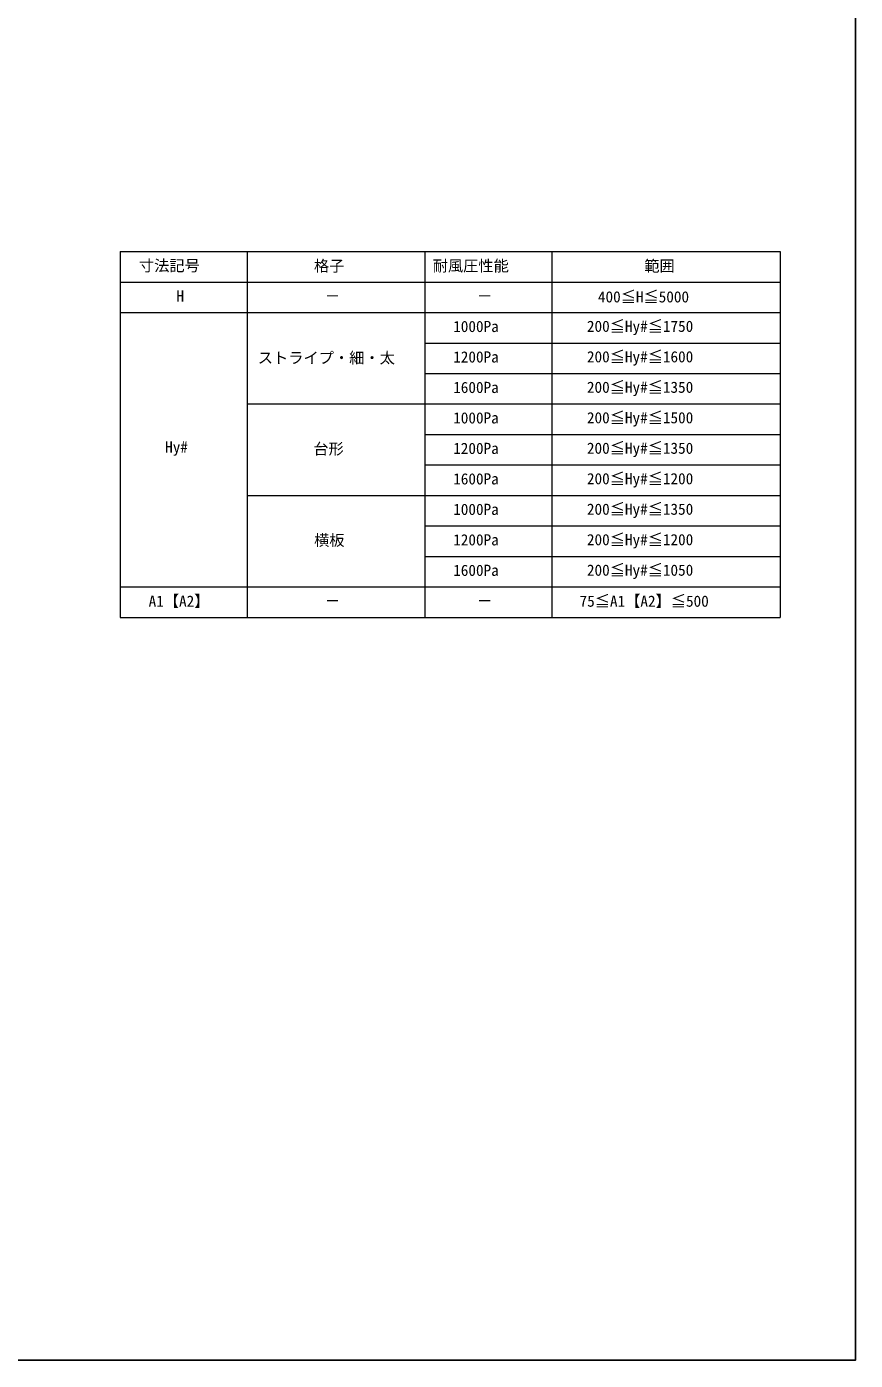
# Model space of a CAD drawing. Units: millimetres, scale not verified. Extents: x -1750 to 1750, y -2608 to 2592.
# Drawn here: x 118 to 1750, y -2608 to 17 of the extents above; entities that cross this region are included whole.
import ezdxf
from ezdxf.enums import TextEntityAlignment as Align

# ---------------------------------------------------------------- set-up
doc = ezdxf.new("R2010")
doc.units = ezdxf.units.MM
doc.header["$LTSCALE"] = 14
doc.layers.add('0-1_TABLE1', color=7, linetype='Continuous', lineweight=18)
doc.layers.add('0-7_YKK_ZWAK', color=7, linetype='Continuous')
doc.styles.add('ＭＳ ゴシック', font='')
doc.styles.get('ＭＳ ゴシック').set_extended_font_data('MS Gothic')

msp = doc.modelspace()

# ---------------------------------------------------------------- linework, layer by layer
at = {"layer": '0-1_TABLE1'}
for p, q in [((302, -426.06), (1602, -426.06)), ((302, -546.06), (1602, -546.06)), ((902, -606.06), (1602, -606.06)), ((902, -666.06), (1602, -666.06)), ((552, -726.06), (1602, -726.06)), ((902, -786.06), (1602, -786.06)), ((902, -846.06), (1602, -846.06)), ((552, -906.06), (1602, -906.06)), ((902, -966.06), (1602, -966.06)), ((902, -1026.06), (1602, -1026.06)), ((302, -1086.06), (1602, -1086.06)), ((302, -1146.06), (1602, -1146.06))]:
    msp.add_line(p, q, dxfattribs=at)
for points in [[(302, -426.06), (302, -486.06), (302, -1146.06)], [(552, -426.06), (552, -486.06), (552, -1146.06)], [(902, -426.06), (902, -486.06), (902, -1146.06)], [(1152, -426.06), (1152, -486.06), (1152, -1146.06)], [(1602, -426.06), (1602, -486.06), (1602, -1146.06)], [(302, -486.06), (902, -486.06), (1152, -486.06), (1602, -486.06)]]:
    msp.add_lwpolyline(points, dxfattribs=at)
at = {"layer": '0-7_YKK_ZWAK'}
msp.add_lwpolyline([(-1750, -2608.5), (1750, -2608.5), (1750, 2491.5)], dxfattribs=at)

# ---------------------------------------------------------------- texts
at = {"layer": '0-1_TABLE1', "style": 'ＭＳ ゴシック'}
for s, p in [('寸法記号', (339.05, -471.32)), ('格子', (683.79, -471.92)), ('耐風圧性能', (917.57, -471.66)), ('範囲', (1334.3, -472)), ('H', (413.02, -531.06)), ('－', (705.01, -531.06)), ('－', (1005.01, -531.06)), ('400≦H≦5000', (1243.02, -532.77)), ('1000Pa', (957.97, -591.06)), ('200≦Hy#≦1750', (1221.37, -590.72)), ('ストライプ・細・太', (573.16, -652.77)), ('1200Pa', (957.97, -651.06)), ('200≦Hy#≦1600', (1221.37, -650.72)), ('1600Pa', (957.97, -711.06)), ('200≦Hy#≦1350', (1221.37, -710.72)), ('1000Pa', (957.97, -771.06)), ('200≦Hy#≦1500', (1221.37, -770.72)), ('Hy#', (390.69, -828.25)), ('台形', (682.43, -832)), ('1200Pa', (957.97, -831.06)), ('200≦Hy#≦1350', (1221.37, -830.72)), ('1600Pa', (957.97, -891.06)), ('200≦Hy#≦1200', (1221.37, -890.72)), ('1000Pa', (957.97, -951.06)), ('200≦Hy#≦1350', (1221.37, -950.72)), ('横板', (683.96, -1011.75)), ('1200Pa', (957.97, -1011.06)), ('200≦Hy#≦1200', (1221.37, -1010.72)), ('1600Pa', (957.97, -1071.06)), ('200≦Hy#≦1050', (1221.37, -1070.72)), ('A1【A2】', (358.14, -1131.75)), ('75≦A1【A2】≦500', (1206.89, -1131.75)), ('－', (705.01, -1131.06)), ('－', (1005.01, -1131.06))]:
    msp.add_text(s, height=21.99, dxfattribs=at).set_placement(p, align=Align.BOTTOM_LEFT)

doc.saveas('drawing.dxf')
